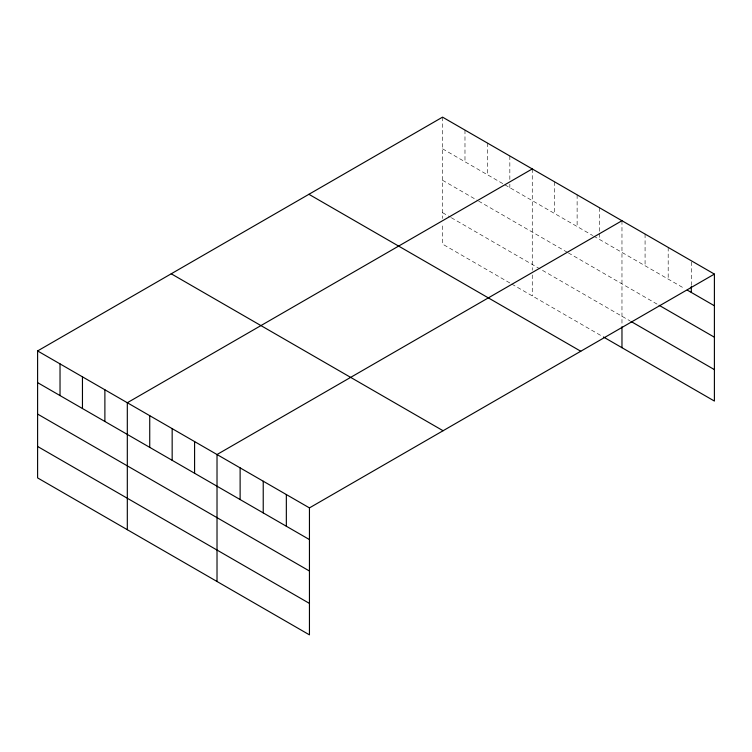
<?xml version="1.0" encoding="UTF-8"?>
<svg xmlns="http://www.w3.org/2000/svg" width="752" height="752" viewBox="0 0 752 752"><rect width="100%" height="100%" fill="white"/><g stroke="black" fill="none" stroke-linecap="round" stroke-linejoin="round"><path stroke-width="0.56" stroke-dasharray="3.76 2.82" d="M442.552 148.83L503.99 184.296M504.959 184.86L592.717 235.526M593.695 236.09L684.264 288.373M442.552 180.273L477.661 200.54M478.629 201.104L567.365 252.334M568.343 252.898L658.141 304.739M442.552 212.666L450.354 217.168M451.332 217.732L630.007 320.888M509.837 282.949L442.552 244.109L442.552 223.147M511.783 284.077L602.474 336.435M691.295 261.931L691.295 285.393M668.19 247.408L668.19 279.095M645.075 234.069L645.075 265.757M621.97 220.731L621.97 325.569M599.541 207.787L599.541 232.424M599.541 233.599L599.541 239.465M577.122 194.834L577.122 226.521M554.694 181.89L554.694 213.568M532.266 168.937L532.266 270.278M532.266 274.941L532.266 295.903M509.837 155.993L509.837 179.455M509.837 184.155L509.837 187.671M487.409 143.04L487.409 174.727M464.98 130.096L464.98 161.774M442.552 117.143L442.552 218.484"/><path stroke-width="1.13" d="M37.6 350.94L309.448 507.891L309.448 634.857L37.6 477.905L37.6 350.94L442.552 117.143L714.4 274.095L714.4 401.06L603.442 336.999M532.266 168.937L127.314 402.734L127.314 529.699M621.97 220.731L217.018 454.528L217.018 581.493M309.448 507.891L714.4 274.095M687.272 290.112L714.4 305.773M659.147 305.321L714.4 337.216M631.013 321.471L714.4 369.617M308.922 194.298L580.77 351.25M171.23 273.794L443.078 430.736M37.6 382.627L309.448 539.579M37.6 414.07L309.448 571.022M37.6 446.462L309.448 603.414M691.295 286.568L691.295 292.434M621.97 326.735L621.97 347.697M286.343 494.553L286.343 526.231M263.228 481.214L263.228 512.892M240.123 467.866L240.123 499.554M194.589 441.584L194.589 473.262M172.161 428.631L172.161 460.318M149.733 415.687L149.733 447.365M104.885 389.79L104.885 421.468M82.457 376.837L82.457 408.524M60.028 363.893L60.028 395.571"/></g></svg>
